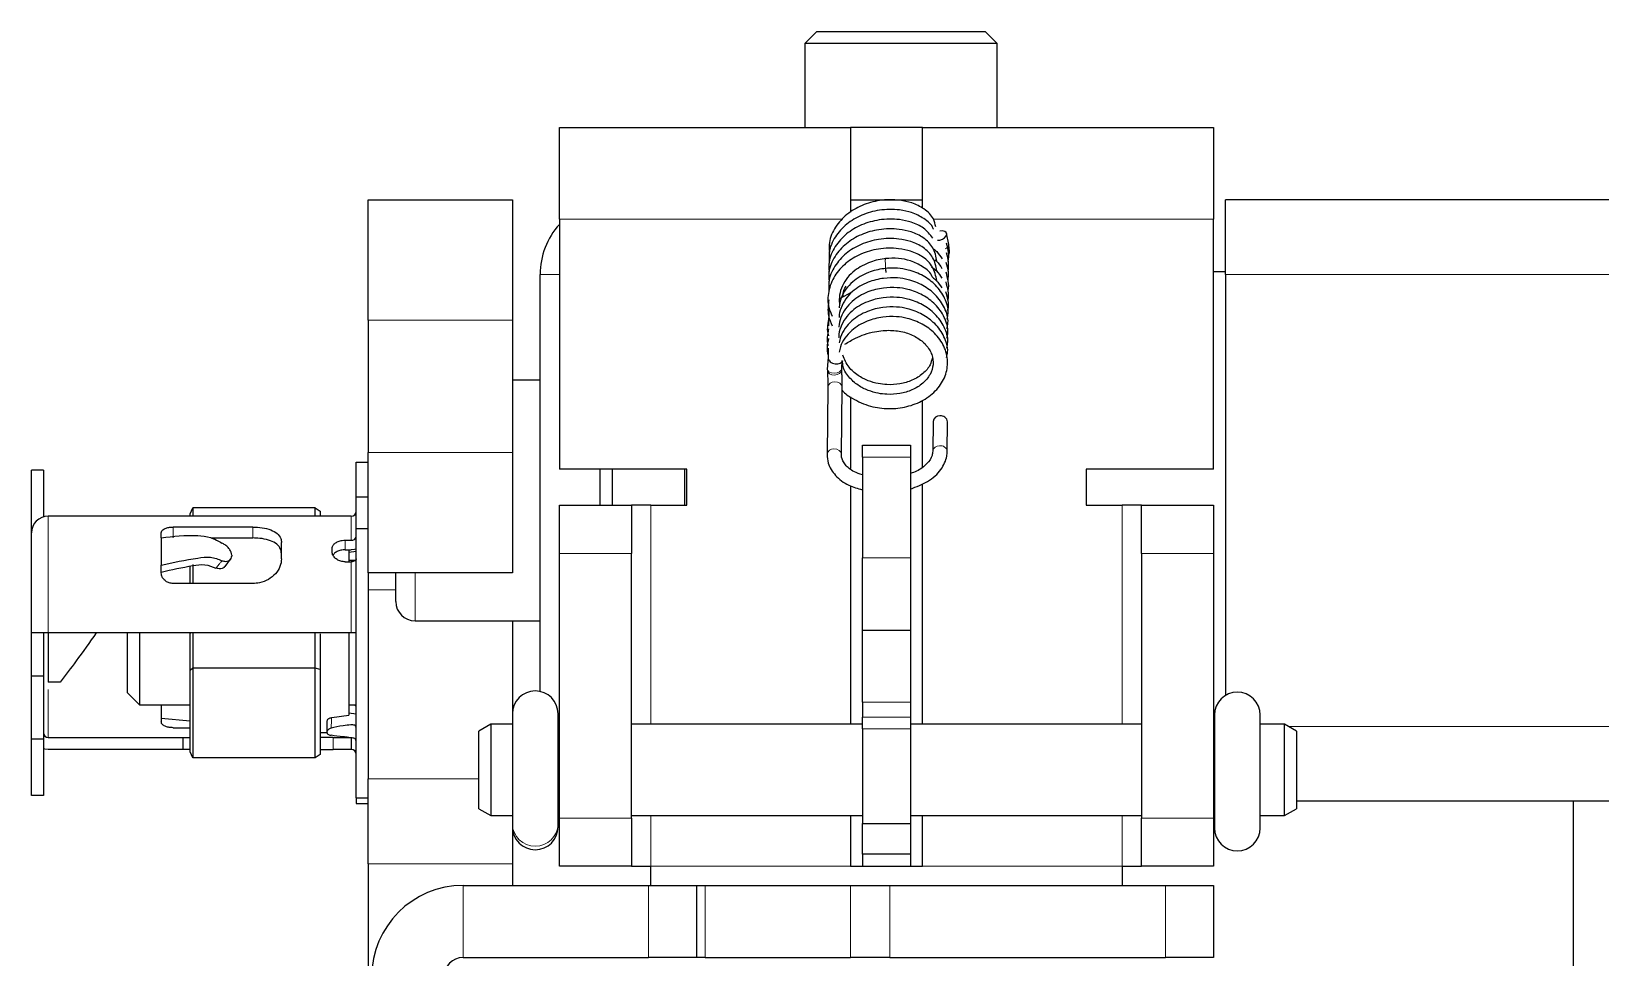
# Model space of a CAD drawing. Header units: millimetres. Extents: x -293 to 528, y -288 to 1990.
# Drawn here: x -208.7 to -143.5, y -242.2 to -203.7 of the extents above; entities that cross this region are included whole.
import ezdxf

# ---------------------------------------------------------------- set-up
doc = ezdxf.new("R2010")
doc.units = ezdxf.units.MM

msp = doc.modelspace()

# ---------------------------------------------------------------- linework, layer by layer
at = {"color": 7, "linetype": 'Continuous', "lineweight": 25}
for p, q in [((-176.088, -203.659), (-176.588, -204.159)), ((-176.588, -204.159), (-176.588, -207.659)), ((-172.24, -204.159), (-176.588, -204.159)), ((-176.088, -203.659), (-172.284, -203.659)), ((-172.284, -203.659), (-169.088, -203.659)), ((-168.588, -204.159), (-172.24, -204.159)), ((-168.588, -204.159), (-169.088, -203.659)), ((-168.588, -207.659), (-168.588, -204.159)), ((-186.788, -211.459), (-186.788, -207.659)), ((-186.788, -207.659), (-174.688, -207.659)), ((-174.688, -207.659), (-174.688, -211.179)), ((-171.688, -207.659), (-174.688, -207.659)), ((-171.688, -207.659), (-159.588, -207.659)), ((-171.688, -211.001), (-171.688, -207.659)), ((-159.588, -207.659), (-159.588, -211.459)), ((-194.738, -210.659), (-188.738, -210.659)), ((-194.738, -215.659), (-194.738, -210.659)), ((-188.738, -210.659), (-188.738, -215.659)), ((-174.688, -210.659), (-171.688, -210.659)), ((-159.088, -213.759), (-159.088, -210.659)), ((-30.088, -210.659), (-159.088, -210.659)), ((-186.788, -211.459), (-186.788, -221.859)), ((-159.588, -221.859), (-159.588, -211.459)), ((-170.594, -212.518), (-170.689, -212.048)), ((-170.589, -212.596), (-170.594, -212.518)), ((-187.588, -231.096), (-187.588, -213.759)), ((-159.088, -213.659), (-159.588, -213.659)), ((-159.088, -213.759), (-159.088, -231.258)), ((-175.131, -214.761), (-174.612, -214.48)), ((-175.587, -215.219), (-175.601, -215.896)), ((-194.738, -215.659), (-194.738, -221.159)), ((-188.738, -215.659), (-188.738, -221.159)), ((-175.608, -217.221), (-175.649, -217.697)), ((-175.606, -216.831), (-175.612, -217.233)), ((-175.649, -217.697), (-175.644, -217.775)), ((-175.05, -217.663), (-175.023, -217.356)), ((-175.045, -217.742), (-175.05, -217.663)), ((-187.588, -218.159), (-188.738, -218.159)), ((-175.627, -218.457), (-175.659, -221.246)), ((-175.059, -221.253), (-175.027, -218.464)), ((-174.688, -218.847), (-174.688, -221.834)), ((-171.688, -221.762), (-171.688, -218.999)), ((-171.249, -219.875), (-171.263, -221.115)), ((-170.663, -221.122), (-170.649, -219.882)), ((-194.738, -226.159), (-194.738, -221.159)), ((-188.738, -221.159), (-188.738, -226.159)), ((-174.188, -220.859), (-172.188, -220.859)), ((-174.188, -221.359), (-174.188, -220.859)), ((-172.188, -220.859), (-172.188, -221.359)), ((-171.263, -221.103), (-171.263, -221.115)), ((-195.238, -221.559), (-194.738, -221.559)), ((-195.238, -223.027), (-195.238, -221.559)), ((-174.188, -221.359), (-174.188, -225.544)), ((-172.188, -221.359), (-172.188, -225.544)), ((-208.238, -221.901), (-208.738, -221.901)), ((-208.738, -224.509), (-208.738, -221.901)), ((-208.238, -221.901), (-208.238, -223.839)), ((-181.488, -221.859), (-186.788, -221.859)), ((-185.088, -223.359), (-185.088, -221.859)), ((-184.588, -221.859), (-184.588, -223.359)), ((-181.588, -221.859), (-181.588, -223.359)), ((-181.488, -223.359), (-181.488, -221.859)), ((-171.688, -232.459), (-171.688, -222.461)), ((-159.588, -221.859), (-164.888, -221.859)), ((-164.888, -221.859), (-164.888, -223.359)), ((-195.238, -224.337), (-195.238, -223.027)), ((-194.738, -223.027), (-195.238, -223.027)), ((-174.688, -222.545), (-174.688, -232.459)), ((-202.138, -223.713), (-202.023, -223.467)), ((-202.138, -223.809), (-202.138, -223.713)), ((-202.023, -223.467), (-202.023, -223.809)), ((-196.938, -223.467), (-202.023, -223.467)), ((-196.938, -223.809), (-196.938, -223.467)), ((-196.938, -223.467), (-196.738, -223.609)), ((-196.738, -223.609), (-196.738, -223.809)), ((-186.788, -223.359), (-183.788, -223.359)), ((-186.788, -225.359), (-186.788, -223.359)), ((-183.788, -223.359), (-183.788, -225.359)), ((-182.988, -223.359), (-183.788, -223.359)), ((-182.988, -223.359), (-181.488, -223.359)), ((-164.888, -223.359), (-163.388, -223.359)), ((-162.588, -223.359), (-163.388, -223.359)), ((-162.588, -225.359), (-162.588, -223.359)), ((-162.588, -223.359), (-159.588, -223.359)), ((-159.588, -223.359), (-159.588, -225.359)), ((-202.438, -223.809), (-208.038, -223.809)), ((-199.538, -224.264), (-202.838, -224.264)), ((-195.438, -223.809), (-202.438, -223.809)), ((-195.238, -235.517), (-195.238, -224.337)), ((-194.738, -224.337), (-195.238, -224.337)), ((-208.738, -228.659), (-208.738, -224.509)), ((-203.338, -224.711), (-203.338, -224.499)), ((-203.338, -224.711), (-203.338, -225.843)), ((-201.257, -224.717), (-199.538, -224.717)), ((-198.338, -225.586), (-198.338, -224.908)), ((-195.688, -224.812), (-195.438, -224.812)), ((-200.687, -225.898), (-200.455, -225.604)), ((-200.411, -225.438), (-200.411, -225.467)), ((-196.238, -225.29), (-196.238, -225.171)), ((-195.688, -225.208), (-195.438, -225.208)), ((-195.688, -225.707), (-195.438, -225.707)), ((-195.538, -225.208), (-195.538, -225.707)), ((-195.238, -225.283), (-195.538, -225.326)), ((-195.28, -225.659), (-195.538, -225.659)), ((-186.788, -236.359), (-186.788, -225.359)), ((-183.788, -236.359), (-183.788, -225.359)), ((-174.188, -228.544), (-174.188, -225.544)), ((-172.188, -225.544), (-172.188, -228.544)), ((-162.588, -225.359), (-162.588, -236.359)), ((-159.588, -225.359), (-159.588, -236.359)), ((-203.338, -226.167), (-203.338, -225.843)), ((-202.138, -226.61), (-202.138, -225.881)), ((-202.023, -225.82), (-202.023, -226.61)), ((-200.728, -225.942), (-200.691, -225.896)), ((-188.738, -226.159), (-194.738, -226.159)), ((-194.738, -226.159), (-194.738, -226.872)), ((-193.588, -227.359), (-193.588, -226.159)), ((-199.538, -226.61), (-202.838, -226.61)), ((-194.738, -226.872), (-194.738, -234.73)), ((-192.788, -228.159), (-187.588, -228.159)), ((-188.738, -228.159), (-188.738, -231.964)), ((-208.038, -228.659), (-208.738, -228.659)), ((-208.738, -230.465), (-208.738, -228.659)), ((-208.238, -228.659), (-208.238, -230.465)), ((-206.038, -228.659), (-208.038, -228.659)), ((-195.438, -228.659), (-206.038, -228.659)), ((-204.738, -231.159), (-204.738, -228.659)), ((-204.238, -228.659), (-204.238, -231.659)), ((-202.109, -228.659), (-202.138, -228.688)), ((-202.138, -230.228), (-202.138, -228.688)), ((-202.023, -228.659), (-202.023, -230.128)), ((-196.938, -230.128), (-196.938, -228.659)), ((-196.738, -228.706), (-196.738, -230.186)), ((-195.538, -228.659), (-195.538, -232.082)), ((-195.238, -228.659), (-195.438, -228.659)), ((-174.188, -228.544), (-172.188, -228.544)), ((-174.188, -231.544), (-174.188, -228.544)), ((-172.188, -228.544), (-172.188, -231.544)), ((-202.023, -230.128), (-202.138, -230.228)), ((-202.138, -233.605), (-202.138, -230.228)), ((-202.023, -230.128), (-202.023, -233.852)), ((-196.938, -230.128), (-202.023, -230.128)), ((-196.938, -233.852), (-196.938, -230.128)), ((-196.738, -230.186), (-196.938, -230.128)), ((-196.738, -230.186), (-196.738, -233.71)), ((-208.238, -230.465), (-208.738, -230.465)), ((-208.738, -233.075), (-208.738, -230.465)), ((-208.238, -230.465), (-208.238, -233.075)), ((-207.538, -230.709), (-208.038, -230.709)), ((-204.738, -231.159), (-204.238, -231.659)), ((-174.188, -231.544), (-174.188, -232.161)), ((-172.188, -231.544), (-172.188, -232.161)), ((-204.238, -231.659), (-202.138, -231.659)), ((-203.338, -231.659), (-203.338, -232.201)), ((-203.338, -232.201), (-203.338, -232.364)), ((-203.338, -232.201), (-202.138, -232.319)), ((-196.252, -232.182), (-195.538, -232.082)), ((-195.538, -231.659), (-195.238, -231.659)), ((-195.238, -232.036), (-195.538, -231.993)), ((-188.74, -232.025), (-188.74, -236.616)), ((-186.84, -236.616), (-186.84, -232.025)), ((-174.188, -232.644), (-174.188, -232.161)), ((-172.188, -232.161), (-172.188, -232.644)), ((-159.55, -232.073), (-159.55, -236.773)), ((-157.65, -236.773), (-157.65, -232.073)), ((-202.838, -232.602), (-202.138, -232.602)), ((-196.738, -232.809), (-196.438, -232.809)), ((-196.438, -232.822), (-196.438, -232.747)), ((-189.638, -232.459), (-190.138, -232.748)), ((-190.138, -235.971), (-190.138, -232.748)), ((-188.74, -232.459), (-189.638, -232.459)), ((-189.638, -232.459), (-189.638, -236.259)), ((-186.788, -232.459), (-186.84, -232.459)), ((-174.188, -232.459), (-183.788, -232.459)), ((-174.188, -232.644), (-174.188, -236.585)), ((-162.588, -232.459), (-172.188, -232.459)), ((-172.188, -232.644), (-172.188, -236.585)), ((-159.55, -232.459), (-159.588, -232.459)), ((-156.638, -232.459), (-157.65, -232.459)), ((-156.138, -232.748), (-156.638, -232.459)), ((-156.638, -234.359), (-156.638, -232.459)), ((-156.138, -232.748), (-156.138, -234.359)), ((-208.738, -235.417), (-208.738, -233.075)), ((-208.238, -233.075), (-208.738, -233.075)), ((-208.238, -233.075), (-208.238, -235.417)), ((-208.038, -233.009), (-202.438, -233.009)), ((-202.438, -233.509), (-208.038, -233.509)), ((-202.438, -233.009), (-202.438, -233.509)), ((-202.438, -233.009), (-202.138, -233.009)), ((-202.138, -233.509), (-202.438, -233.509)), ((-196.188, -233.009), (-196.738, -233.009)), ((-196.738, -233.509), (-196.188, -233.509)), ((-196.188, -233.009), (-195.438, -233.009)), ((-195.438, -233.509), (-196.188, -233.509)), ((-195.438, -233.009), (-195.438, -233.509)), ((-202.023, -233.852), (-202.138, -233.605)), ((-196.938, -233.852), (-202.023, -233.852)), ((-196.738, -233.71), (-196.938, -233.852)), ((-194.738, -238.265), (-194.738, -234.73)), ((-156.638, -236.259), (-156.638, -234.359)), ((-156.138, -234.359), (-156.138, -235.971)), ((-208.238, -235.417), (-208.738, -235.417)), ((-195.238, -235.517), (-194.738, -235.517)), ((-195.238, -235.517), (-195.238, -235.759)), ((-195.238, -235.759), (-194.738, -235.759)), ((-190.138, -235.971), (-189.638, -236.259)), ((-156.638, -236.259), (-156.138, -235.971)), ((-32.938, -235.659), (-156.138, -235.659)), ((-144.638, -235.659), (-144.638, -249.059)), ((-189.638, -236.259), (-188.74, -236.259)), ((-188.74, -236.616), (-188.74, -236.725)), ((-188.738, -236.786), (-188.738, -238.265)), ((-186.84, -236.259), (-186.788, -236.259)), ((-186.84, -236.725), (-186.84, -236.616)), ((-186.788, -238.359), (-186.788, -236.359)), ((-183.788, -236.259), (-174.188, -236.259)), ((-183.788, -236.359), (-183.788, -238.359)), ((-174.688, -236.259), (-174.688, -238.359)), ((-174.188, -236.585), (-172.188, -236.585)), ((-174.188, -237.859), (-174.188, -236.585)), ((-172.188, -236.259), (-162.588, -236.259)), ((-172.188, -236.585), (-172.188, -237.859)), ((-171.688, -238.359), (-171.688, -236.259)), ((-162.588, -238.359), (-162.588, -236.359)), ((-159.588, -236.259), (-159.55, -236.259)), ((-159.588, -236.359), (-159.588, -238.359)), ((-157.65, -236.259), (-156.638, -236.259)), ((-172.188, -237.859), (-174.188, -237.859)), ((-174.188, -237.859), (-174.188, -238.359)), ((-172.188, -237.859), (-172.188, -238.359)), ((-194.738, -238.265), (-194.738, -242.883)), ((-188.738, -238.265), (-188.738, -239.159)), ((-183.788, -238.359), (-186.788, -238.359)), ((-183.788, -238.359), (-182.988, -238.359)), ((-182.988, -239.159), (-182.988, -238.359)), ((-174.688, -238.359), (-174.188, -238.359)), ((-174.188, -238.359), (-172.188, -238.359)), ((-172.188, -238.359), (-171.688, -238.359)), ((-163.388, -238.359), (-163.388, -239.159)), ((-163.388, -238.359), (-162.588, -238.359)), ((-159.588, -238.359), (-162.588, -238.359)), ((-190.788, -239.159), (-183.088, -239.159)), ((-183.088, -239.159), (-181.088, -239.159)), ((-181.088, -239.159), (-181.088, -242.159)), ((-181.088, -239.159), (-180.727, -239.159)), ((-180.727, -239.159), (-174.685, -239.159)), ((-174.685, -239.159), (-173.047, -239.159)), ((-173.047, -239.159), (-161.588, -239.159)), ((-161.588, -239.159), (-159.588, -239.159)), ((-159.588, -239.159), (-159.588, -242.159)), ((-190.788, -242.159), (-183.088, -242.159)), ((-181.088, -242.159), (-183.088, -242.159)), ((-180.727, -242.159), (-181.088, -242.159)), ((-180.727, -242.159), (-174.685, -242.159)), ((-173.047, -242.159), (-174.685, -242.159)), ((-173.047, -242.159), (-161.588, -242.159)), ((-159.588, -242.159), (-161.588, -242.159))]:
    msp.add_line(p, q, dxfattribs=at)
at = {"color": 8, "linetype": 'Continuous', "lineweight": 18}
for p, q in [((-175.001, -211.459), (-186.788, -211.459)), ((-159.588, -211.459), (-171.238, -211.459)), ((-186.788, -213.759), (-187.588, -213.759)), ((-30.088, -213.759), (-159.088, -213.759)), ((-188.738, -215.659), (-194.738, -215.659)), ((-194.738, -221.159), (-188.738, -221.159)), ((-172.188, -221.359), (-174.188, -221.359)), ((-182.988, -232.459), (-182.988, -223.359)), ((-163.388, -223.359), (-163.388, -232.459)), ((-208.038, -223.809), (-208.038, -228.659)), ((-202.838, -224.264), (-202.838, -224.717)), ((-199.538, -224.717), (-199.538, -224.264)), ((-195.438, -224.812), (-195.438, -223.809)), ((-195.688, -224.812), (-195.688, -225.208)), ((-195.438, -228.659), (-195.438, -225.707)), ((-183.788, -225.359), (-186.788, -225.359)), ((-174.188, -225.544), (-172.188, -225.544)), ((-159.588, -225.359), (-162.588, -225.359)), ((-192.788, -226.159), (-192.788, -228.159)), ((-193.588, -226.872), (-194.738, -226.872)), ((-208.038, -231.019), (-208.038, -233.009)), ((-172.188, -231.544), (-174.188, -231.544)), ((-174.188, -232.161), (-172.188, -232.161)), ((-172.188, -232.644), (-174.188, -232.644)), ((-32.611, -232.559), (-156.465, -232.559)), ((-196.188, -233.509), (-196.188, -233.009)), ((-194.738, -234.73), (-190.138, -234.73)), ((-186.788, -236.359), (-183.788, -236.359)), ((-182.988, -238.359), (-182.988, -236.259)), ((-163.388, -236.259), (-163.388, -238.359)), ((-162.588, -236.359), (-159.588, -236.359)), ((-188.738, -238.265), (-194.738, -238.265)), ((-174.688, -238.359), (-182.988, -238.359)), ((-163.388, -238.359), (-171.688, -238.359)), ((-190.788, -242.159), (-190.788, -239.159)), ((-183.088, -242.159), (-183.088, -239.159)), ((-180.727, -239.159), (-180.727, -242.159)), ((-174.685, -242.159), (-174.685, -239.159)), ((-173.047, -239.159), (-173.047, -242.159)), ((-161.588, -242.159), (-161.588, -239.159))]:
    msp.add_line(p, q, dxfattribs=at)
at = {"color": 7, "linetype": 'Continuous', "lineweight": 25, "flags": 128}
for points in [[(-171.062, -212.341), (-170.975, -212.334), (-170.864, -212.296), (-170.769, -212.236), (-170.706, -212.162), (-170.683, -212.087), (-170.704, -212.02), (-170.766, -211.973), (-170.86, -211.953), (-170.97, -211.962), (-170.97, -211.962)], [(-195.238, -225.185), (-195.301, -225.198), (-195.438, -225.208)], [(-195.238, -225.585), (-195.242, -225.609), (-195.253, -225.632), (-195.272, -225.653), (-195.297, -225.671), (-195.327, -225.686), (-195.362, -225.698), (-195.399, -225.705), (-195.438, -225.707)], [(-208.038, -233.509), (-208.175, -233.496), (-208.238, -233.48)]]:
    msp.add_lwpolyline(points, dxfattribs=at)
at = {"color": 8, "linetype": 'Continuous', "lineweight": 18, "flags": 128}
for points in [[(-175.649, -217.697), (-175.627, -217.759), (-175.563, -217.818), (-175.466, -217.855), (-175.351, -217.866)], [(-175.644, -217.775), (-175.623, -217.838), (-175.558, -217.896), (-175.462, -217.934), (-175.347, -217.944)], [(-175.351, -217.866), (-175.237, -217.848), (-175.139, -217.805), (-175.073, -217.743), (-175.05, -217.671), (-175.05, -217.664)], [(-175.347, -217.944), (-175.232, -217.927), (-175.134, -217.884), (-175.069, -217.821), (-175.045, -217.749), (-175.045, -217.742)], [(-175.34, -218.225), (-175.224, -218.24), (-175.124, -218.288), (-175.055, -218.362), (-175.027, -218.451), (-175.027, -218.464)], [(-175.372, -221.015), (-175.256, -221.029), (-175.156, -221.077), (-175.087, -221.152), (-175.059, -221.241), (-175.059, -221.251)]]:
    msp.add_lwpolyline(points, dxfattribs=at)
at = {"color": 7, "linetype": 'Continuous', "lineweight": 25}
for centre, radius, start, end in [((-184.488, -213.759), 3.1, 137.89655, 180), ((-172.181, -213.5), 1.046, 179.97298, 189.73536), ((-170.983, -219.911), 0.269, 85.56913, 172.30264), ((-170.92, -219.914), 0.273, 6.61508, 98.74019), ((-195.438, -223.609), 0.2, 270, 0), ((-208.038, -224.509), 0.7, 90, 180), ((-195.42, -224.63), 0.183, 264.18756, 352.66613), ((-192.788, -227.359), 0.8, 180, 270), ((-187.79, -232.025), 0.95, 0, 180), ((-158.6, -232.073), 0.95, 0, 180), ((-195.337, -231.74), 0.0996, 3.92792, 54.46683), ((-208.038, -232.809), 0.2, 180, 270), ((-195.438, -233.709), 0.2, 0, 90), ((-187.79, -236.725), 0.95, 180, 0), ((-158.6, -236.773), 0.95, 180, 0), ((-190.788, -242.959), 3.8, 90, 180), ((-190.788, -242.959), 0.8, 90, 180)]:
    msp.add_arc(centre, radius, start, end, dxfattribs=at)
at = {"color": 8, "linetype": 'Continuous', "lineweight": 18}
for centre, radius, start, end in [((-170.787, -212.503), 0.194, 281.16678, 355.78028), ((-170.736, -212.599), 0.147, 305.37952, 0.99151), ((-167.438, -213.194), 5.797, 179.23853, 183.01816), ((-175.36, -218.493), 0.269, 85.56913, 172.30264), ((-175.393, -221.282), 0.269, 85.57069, 172.28471), ((-170.996, -221.154), 0.272, 85.84851, 169.10635), ((-170.935, -221.153), 0.273, 6.62516, 98.73922), ((-187.811, -236.594), 0.929, 181.38421, 271.32035), ((-187.769, -236.594), 0.929, 268.67965, 358.61579)]:
    msp.add_arc(centre, radius, start, end, dxfattribs=at)
at = {"color": 7, "linetype": 'Continuous', "lineweight": 25}
for points, knots in [([(-171.142, -211.777), (-171.166, -211.667), (-171.232, -211.374), (-171.594, -211.032), (-172.093, -210.782), (-172.724, -210.644), (-173.456, -210.654), (-174.219, -210.867), (-174.862, -211.247), (-175.337, -211.782), (-175.592, -212.338), (-175.57, -212.699), (-175.562, -212.831)], [0, 0, 0, 0, 0.0633331, 0.1685101, 0.2626882, 0.3420025, 0.4673596, 0.5810899, 0.6946087, 0.8101793, 0.930447, 1, 1, 1, 1]), ([(-171.239, -211.881), (-171.241, -211.873), (-171.297, -211.687), (-171.612, -211.437), (-172.1, -211.183), (-172.735, -211.047), (-173.465, -211.057), (-174.228, -211.271), (-174.871, -211.653), (-175.344, -212.189), (-175.597, -212.744), (-175.575, -213.104), (-175.567, -213.235)], [0, 0, 0, 0, 0.004922, 0.116713, 0.216785, 0.301071, 0.434344, 0.555215, 0.675824, 0.798699, 0.926533, 1, 1, 1, 1]), ([(-171.087, -213.213), (-171.127, -213.019), (-171.205, -212.641), (-171.616, -212.232), (-172.122, -211.987), (-172.753, -211.851), (-173.485, -211.865), (-174.247, -212.081), (-174.887, -212.465), (-175.358, -213.002), (-175.608, -213.557), (-175.584, -213.915), (-175.576, -214.045)], [0, 0, 0, 0, 0.105289, 0.205903, 0.295917, 0.37175, 0.491758, 0.600525, 0.708989, 0.819647, 0.934706, 1, 1, 1, 1]), ([(-171.258, -212.253), (-171.375, -212.106), (-171.597, -211.825), (-172.115, -211.587), (-172.742, -211.448), (-173.475, -211.461), (-174.237, -211.676), (-174.879, -212.059), (-175.351, -212.596), (-175.603, -213.151), (-175.58, -213.51), (-175.571, -213.64)], [0, 0, 0, 0, 0.111414, 0.212113, 0.296936, 0.431116, 0.552769, 0.67412, 0.797839, 0.926514, 1, 1, 1, 1]), ([(-171.096, -214.019), (-171.138, -213.823), (-171.218, -213.443), (-171.633, -213.034), (-172.14, -212.79), (-172.773, -212.656), (-173.504, -212.672), (-174.266, -212.891), (-174.902, -213.277), (-175.381, -213.816), (-175.625, -214.46), (-175.647, -215.052), (-175.494, -215.376), (-175.44, -215.491)], [0, 0, 0, 0, 0.095875, 0.186437, 0.267412, 0.335647, 0.443719, 0.541603, 0.639152, 0.738819, 0.842388, 0.944313, 1, 1, 1, 1]), ([(-171.092, -213.616), (-171.132, -213.421), (-171.211, -213.042), (-171.624, -212.633), (-172.131, -212.388), (-172.763, -212.254), (-173.495, -212.268), (-174.256, -212.486), (-174.896, -212.871), (-175.365, -213.409), (-175.614, -213.963), (-175.589, -214.321), (-175.58, -214.449)], [0, 0, 0, 0, 0.105884, 0.20648, 0.296453, 0.37226, 0.492276, 0.601015, 0.709415, 0.82009, 0.935131, 1, 1, 1, 1]), ([(-170.616, -213.219), (-170.604, -213.096), (-170.581, -212.843), (-170.653, -212.593), (-170.69, -212.464)], [0, 0, 0, 0, 0.486971, 1, 1, 1, 1]), ([(-170.578, -212.738), (-170.578, -212.738), (-170.578, -212.737), (-170.58, -212.717), (-170.584, -212.672), (-170.588, -212.622), (-170.589, -212.596)], [0, 0, 0, 0, 0.09133, 0.306343, 0.65458, 1, 1, 1, 1]), ([(-173.235, -213.115), (-173.251, -213.117), (-173.489, -213.133), (-173.974, -213.263), (-174.521, -213.575), (-174.883, -213.967), (-175.081, -214.333), (-175.163, -214.721), (-175.145, -214.946), (-175.136, -215.06)], [0, 0, 0, 0, 0.015165, 0.21726, 0.450342, 0.58255, 0.720623, 0.859229, 1, 1, 1, 1]), ([(-171.275, -213.88), (-171.278, -213.873), (-171.336, -213.688), (-171.655, -213.439), (-172.147, -213.193), (-172.688, -213.069), (-173.049, -213.09), (-173.232, -213.1)], [0, 0, 0, 0, 0.01249, 0.301593, 0.560015, 0.777814, 1, 1, 1, 1]), ([(-171.225, -212.705), (-171.181, -212.741), (-171.033, -212.863), (-170.941, -213.009), (-170.876, -213.112)], [0, 0, 0, 0, 0.296001, 1, 1, 1, 1]), ([(-171.17, -213.159), (-171.148, -213.178), (-171.022, -213.284), (-170.944, -213.41), (-170.88, -213.515)], [0, 0, 0, 0, 0.174816, 1, 1, 1, 1]), ([(-170.624, -214.025), (-170.613, -213.899), (-170.59, -213.646), (-170.663, -213.396), (-170.699, -213.27)], [0, 0, 0, 0, 0.497485, 1, 1, 1, 1]), ([(-170.62, -213.622), (-170.609, -213.497), (-170.586, -213.245), (-170.658, -212.994), (-170.694, -212.867)], [0, 0, 0, 0, 0.492215, 1, 1, 1, 1]), ([(-170.607, -212.949), (-170.602, -212.94), (-170.588, -212.917), (-170.577, -212.88), (-170.57, -212.846), (-170.566, -212.815), (-170.564, -212.786), (-170.563, -212.756), (-170.563, -212.742)], [0, 0, 0, 0, 0.097418, 0.258661, 0.384306, 0.517978, 0.767153, 1, 1, 1, 1]), ([(-170.673, -216.016), (-170.655, -215.936), (-170.589, -215.647), (-170.743, -215.144), (-171.112, -214.605), (-171.653, -214.203), (-172.213, -213.98), (-172.768, -213.891), (-173.335, -213.908), (-173.994, -214.068), (-174.538, -214.386), (-174.9, -214.78), (-175.09, -215.143), (-175.162, -215.418), (-175.157, -215.54), (-175.157, -215.548)], [0, 0, 0, 0, 0.0427725, 0.1546872, 0.2643743, 0.3632218, 0.4607896, 0.5258585, 0.6064299, 0.6994983, 0.8069872, 0.8679354, 0.9315648, 0.9954165, 1, 1, 1, 1]), ([(-170.668, -215.615), (-170.65, -215.536), (-170.584, -215.247), (-170.737, -214.745), (-171.104, -214.205), (-171.644, -213.803), (-172.204, -213.579), (-172.758, -213.489), (-173.325, -213.505), (-173.985, -213.663), (-174.529, -213.981), (-174.892, -214.374), (-175.083, -214.737), (-175.156, -215.013), (-175.151, -215.137), (-175.15, -215.147)], [0, 0, 0, 0, 0.042308, 0.15415, 0.2638, 0.362621, 0.46011, 0.525142, 0.605685, 0.698744, 0.806146, 0.867056, 0.930656, 0.994491, 1, 1, 1, 1]), ([(-171.31, -213.444), (-171.241, -213.5), (-171.063, -213.642), (-170.953, -213.814), (-170.885, -213.918)], [0, 0, 0, 0, 0.391046, 1, 1, 1, 1]), ([(-171.275, -213.88), (-171.221, -213.924), (-171.058, -214.056), (-170.957, -214.215), (-170.89, -214.321)], [0, 0, 0, 0, 0.334031, 1, 1, 1, 1]), ([(-170.628, -214.428), (-170.628, -214.428), (-170.581, -214.307), (-170.611, -214.045), (-170.673, -213.797), (-170.704, -213.673)], [0, 0, 0, 0, 0.0001717, 0.5026666, 1, 1, 1, 1]), ([(-170.677, -216.418), (-170.659, -216.337), (-170.594, -216.046), (-170.75, -215.543), (-171.12, -215.005), (-171.662, -214.604), (-172.223, -214.382), (-172.778, -214.294), (-173.345, -214.312), (-174.004, -214.472), (-174.547, -214.791), (-174.908, -215.186), (-175.097, -215.549), (-175.169, -215.822), (-175.163, -215.943), (-175.163, -215.949)], [0, 0, 0, 0, 0.043237, 0.1552257, 0.2649495, 0.3638258, 0.4614723, 0.5265782, 0.6071782, 0.7002566, 0.8078339, 0.8688208, 0.9324793, 0.9963487, 1, 1, 1, 1]), ([(-174.99, -214.684), (-174.99, -214.597), (-174.99, -214.443), (-174.903, -214.307), (-174.865, -214.248)], [0, 0, 0, 0, 0.563743, 1, 1, 1, 1]), ([(-170.652, -215.264), (-170.646, -215.252), (-170.592, -215.118), (-170.619, -214.847), (-170.682, -214.6), (-170.713, -214.479)], [0, 0, 0, 0, 0.051584, 0.533192, 1, 1, 1, 1]), ([(-170.633, -214.828), (-170.633, -214.828), (-170.585, -214.707), (-170.616, -214.446), (-170.678, -214.198), (-170.708, -214.076)], [0, 0, 0, 0, 0.002516, 0.506423, 1, 1, 1, 1]), ([(-175.582, -214.816), (-175.613, -215.043), (-175.662, -215.413), (-175.507, -215.762), (-175.447, -215.896)], [0, 0, 0, 0, 0.612736, 1, 1, 1, 1]), ([(-170.682, -216.82), (-170.664, -216.738), (-170.599, -216.446), (-170.756, -215.942), (-171.128, -215.405), (-171.67, -215.005), (-172.232, -214.784), (-172.788, -214.696), (-173.355, -214.715), (-174.013, -214.876), (-174.556, -215.197), (-174.916, -215.591), (-175.105, -215.956), (-175.177, -216.242), (-175.169, -216.374), (-175.168, -216.392)], [0, 0, 0, 0, 0.043364, 0.154562, 0.263475, 0.361617, 0.458588, 0.523228, 0.603234, 0.695603, 0.802439, 0.862993, 0.926189, 0.989583, 1, 1, 1, 1]), ([(-170.686, -217.221), (-170.668, -217.139), (-170.604, -216.846), (-170.762, -216.341), (-171.136, -215.804), (-171.679, -215.405), (-172.242, -215.185), (-172.797, -215.098), (-173.364, -215.118), (-174.022, -215.281), (-174.566, -215.602), (-174.921, -215.996), (-175.103, -216.321), (-175.135, -216.527), (-175.148, -216.607)], [0, 0, 0, 0, 0.0452904, 0.1602802, 0.2728707, 0.3743237, 0.4746163, 0.5414546, 0.6241635, 0.7196306, 0.8301284, 0.8927465, 0.9580841, 1, 1, 1, 1]), ([(-175.592, -215.622), (-175.638, -215.853), (-175.685, -216.088), (-175.602, -216.308), (-175.601, -216.311)], [0, 0, 0, 0, 0.987376, 1, 1, 1, 1]), ([(-175.028, -218.579), (-175.023, -218.585), (-174.917, -218.719), (-174.53, -218.972), (-173.888, -219.264), (-173.089, -219.37), (-172.327, -219.284), (-171.627, -219.011), (-171.064, -218.567), (-170.711, -217.994), (-170.607, -217.362), (-170.759, -216.742), (-171.146, -216.204), (-171.687, -215.806), (-172.251, -215.587), (-172.807, -215.501), (-173.374, -215.522), (-174.031, -215.685), (-174.575, -216.008), (-174.929, -216.402), (-175.107, -216.722), (-175.139, -216.921), (-175.151, -216.995)], [0, 0, 0, 0, 0.002052, 0.044802, 0.111657, 0.171853, 0.231635, 0.292253, 0.355355, 0.417763, 0.478389, 0.541427, 0.60313, 0.658728, 0.713717, 0.750355, 0.795682, 0.847989, 0.908576, 0.942903, 0.978714, 1, 1, 1, 1]), ([(-175.601, -216.428), (-175.648, -216.662), (-175.695, -216.899), (-175.611, -217.121), (-175.61, -217.123)], [0, 0, 0, 0, 0.991326, 1, 1, 1, 1]), ([(-175.596, -216.025), (-175.643, -216.258), (-175.69, -216.493), (-175.607, -216.715), (-175.606, -216.717)], [0, 0, 0, 0, 0.989365, 1, 1, 1, 1]), ([(-174.924, -216.66), (-174.777, -216.573), (-174.405, -216.353), (-173.867, -216.166), (-173.351, -216.093), (-172.927, -216.075), (-172.431, -216.146), (-171.913, -216.363), (-171.514, -216.689), (-171.275, -217.087), (-171.222, -217.512), (-171.351, -217.93), (-171.654, -218.298), (-172.097, -218.572), (-172.62, -218.73), (-173.109, -218.761), (-173.558, -218.708), (-173.972, -218.59), (-174.405, -218.368), (-174.783, -218.015), (-175.016, -217.644), (-175.01, -217.403), (-175.008, -217.341)], [0, 0, 0, 0, 0.055596, 0.140078, 0.172952, 0.200821, 0.255696, 0.31011, 0.365013, 0.421726, 0.477431, 0.531435, 0.587776, 0.643286, 0.693678, 0.74371, 0.77672, 0.816999, 0.86302, 0.916065, 0.978165, 1, 1, 1, 1]), ([(-175.603, -217.223), (-175.606, -217.23), (-175.619, -217.26), (-175.594, -217.321), (-175.532, -217.392), (-175.433, -217.449), (-175.356, -217.466), (-175.318, -217.475)], [0, 0, 0, 0, 0.077645, 0.308234, 0.538823, 0.769411, 1, 1, 1, 1]), ([(-171.287, -217.24), (-171.309, -217.334), (-171.365, -217.569), (-171.656, -217.897), (-172.095, -218.171), (-172.619, -218.328), (-173.108, -218.358), (-173.557, -218.305), (-173.972, -218.186), (-174.399, -217.963), (-174.799, -217.611), (-174.929, -217.293), (-174.999, -217.121)], [0, 0, 0, 0, 0.076825, 0.193273, 0.307965, 0.41208, 0.515503, 0.583722, 0.666946, 0.762009, 0.871666, 1, 1, 1, 1]), ([(-175.644, -217.775), (-175.642, -217.827), (-175.637, -217.93), (-175.63, -218.117), (-175.627, -218.289), (-175.626, -218.4), (-175.626, -218.446), (-175.627, -218.457)], [0, 0, 0, 0, 0.24166, 0.475271, 0.711669, 0.92868, 1, 1, 1, 1]), ([(-175.318, -217.475), (-175.279, -217.478), (-175.201, -217.483), (-175.104, -217.454), (-175.038, -217.407), (-175.029, -217.364), (-175.025, -217.345)], [0, 0, 0, 0, 0.262864, 0.525728, 0.788592, 1, 1, 1, 1]), ([(-175.027, -218.464), (-175.026, -218.417), (-175.026, -218.319), (-175.03, -218.123), (-175.037, -217.915), (-175.042, -217.8), (-175.045, -217.742)], [0, 0, 0, 0, 0.243086, 0.500781, 0.748307, 1, 1, 1, 1]), ([(-171.263, -221.115), (-171.269, -221.173), (-171.285, -221.339), (-171.48, -221.632), (-171.816, -221.909), (-172.101, -222.004), (-172.188, -222.033)], [0, 0, 0, 0, 0.1860725, 0.531266, 0.8565258, 1, 1, 1, 1]), ([(-172.188, -222.681), (-171.94, -222.588), (-171.42, -222.394), (-170.9, -221.905), (-170.684, -221.446), (-170.667, -221.187), (-170.663, -221.122)], [0, 0, 0, 0, 0.2967487, 0.6211117, 0.9046327, 1, 1, 1, 1]), ([(-175.659, -221.246), (-175.649, -221.367), (-175.623, -221.68), (-175.329, -222.142), (-174.832, -222.532), (-174.384, -222.659), (-174.188, -222.714)], [0, 0, 0, 0, 0.178356, 0.465165, 0.765567, 1, 1, 1, 1]), ([(-174.188, -222.089), (-174.304, -222.052), (-174.617, -221.952), (-174.928, -221.67), (-175.051, -221.425), (-175.058, -221.287), (-175.059, -221.253)], [0, 0, 0, 0, 0.20072, 0.544447, 0.889913, 1, 1, 1, 1]), ([(-203.338, -224.499), (-203.333, -224.47), (-203.322, -224.413), (-203.236, -224.343), (-203.11, -224.293), (-202.969, -224.267), (-202.876, -224.265), (-202.838, -224.264)], [0, 0, 0, 0, 0.2143729, 0.4287785, 0.6425919, 0.8566662, 1, 1, 1, 1]), ([(-199.538, -224.264), (-199.403, -224.269), (-199.134, -224.28), (-198.774, -224.371), (-198.505, -224.52), (-198.359, -224.708), (-198.344, -224.849), (-198.338, -224.908)], [0, 0, 0, 0, 0.213238, 0.42649, 0.63916, 0.849598, 1, 1, 1, 1]), ([(-203.338, -224.711), (-202.839, -224.648), (-202.168, -224.563), (-201.274, -224.669), (-200.969, -224.841), (-200.814, -224.928)], [0, 0, 0, 0, 0.587693, 0.790818, 1, 1, 1, 1]), ([(-200.411, -225.438), (-200.416, -225.397), (-200.425, -225.313), (-200.501, -225.178), (-200.612, -225.054), (-200.724, -224.972), (-200.793, -224.938), (-200.814, -224.928)], [0, 0, 0, 0, 0.2258834, 0.4517668, 0.6776501, 0.9035238, 1, 1, 1, 1]), ([(-198.338, -225.377), (-198.35, -225.292), (-198.375, -225.12), (-198.573, -224.926), (-198.869, -224.794), (-199.208, -224.727), (-199.439, -224.72), (-199.538, -224.717)], [0, 0, 0, 0, 0.212376, 0.424979, 0.633479, 0.843609, 1, 1, 1, 1]), ([(-196.238, -225.171), (-196.232, -225.129), (-196.22, -225.044), (-196.126, -224.937), (-195.987, -224.858), (-195.832, -224.817), (-195.729, -224.813), (-195.688, -224.812)], [0, 0, 0, 0, 0.214305, 0.42865, 0.642279, 0.856223, 1, 1, 1, 1]), ([(-203.338, -225.843), (-202.839, -225.734), (-202.168, -225.589), (-201.274, -225.478), (-200.969, -225.6), (-200.814, -225.661)], [0, 0, 0, 0, 0.587693, 0.790818, 1, 1, 1, 1]), ([(-200.814, -225.661), (-200.766, -225.673), (-200.668, -225.697), (-200.543, -225.677), (-200.453, -225.617), (-200.415, -225.539), (-200.412, -225.483), (-200.411, -225.467)], [0, 0, 0, 0, 0.225867, 0.4517344, 0.6775983, 0.9034793, 1, 1, 1, 1]), ([(-198.338, -225.586), (-198.35, -225.692), (-198.375, -225.905), (-198.575, -226.211), (-198.873, -226.451), (-199.211, -226.588), (-199.441, -226.603), (-199.538, -226.61)], [0, 0, 0, 0, 0.212833, 0.42585, 0.635542, 0.846587, 1, 1, 1, 1]), ([(-195.688, -225.707), (-195.75, -225.702), (-195.874, -225.692), (-196.038, -225.618), (-196.163, -225.51), (-196.229, -225.394), (-196.235, -225.319), (-196.238, -225.29)], [0, 0, 0, 0, 0.2143929, 0.4287887, 0.6430611, 0.8568545, 1, 1, 1, 1]), ([(-195.688, -225.208), (-195.75, -225.212), (-195.874, -225.219), (-196.036, -225.278), (-196.15, -225.352), (-196.182, -225.413), (-196.193, -225.435)], [0, 0, 0, 0, 0.2812395, 0.562484, 0.8435271, 1, 1, 1, 1]), ([(-203.338, -226.133), (-202.909, -226.035), (-202.317, -225.901), (-201.504, -225.787), (-201.212, -225.907), (-201.064, -225.968)], [0, 0, 0, 0, 0.56666, 0.780905, 1, 1, 1, 1]), ([(-202.838, -226.61), (-202.894, -226.605), (-203.007, -226.595), (-203.156, -226.517), (-203.269, -226.404), (-203.329, -226.28), (-203.336, -226.2), (-203.338, -226.167)], [0, 0, 0, 0, 0.214445, 0.428893, 0.643239, 0.857188, 1, 1, 1, 1]), ([(-200.728, -225.942), (-200.735, -225.947), (-200.77, -225.973), (-200.855, -226), (-200.969, -225.996), (-201.041, -225.975), (-201.064, -225.968)], [0, 0, 0, 0, 0.088696, 0.457739, 0.826694, 1, 1, 1, 1]), ([(-208.038, -228.659), (-208.038, -229.054), (-208.038, -229.759), (-208.038, -230.419), (-208.038, -230.709)], [0, 0, 0, 0, 0.559866, 1, 1, 1, 1]), ([(-206.038, -228.659), (-206.318, -229.054), (-206.818, -229.759), (-207.318, -230.419), (-207.538, -230.709)], [0, 0, 0, 0, 0.559911, 1, 1, 1, 1]), ([(-196.438, -232.315), (-196.435, -232.302), (-196.43, -232.276), (-196.397, -232.24), (-196.37, -232.221), (-196.361, -232.214)], [0, 0, 0, 0, 0.404591, 0.809176, 1, 1, 1, 1]), ([(-196.361, -232.214), (-196.348, -232.209), (-196.316, -232.194), (-196.276, -232.187), (-196.252, -232.182)], [0, 0, 0, 0, 0.40435, 1, 1, 1, 1]), ([(-202.838, -232.602), (-202.894, -232.599), (-203.007, -232.595), (-203.156, -232.558), (-203.269, -232.5), (-203.329, -232.432), (-203.336, -232.384), (-203.338, -232.364)], [0, 0, 0, 0, 0.214385, 0.428772, 0.643033, 0.856802, 1, 1, 1, 1]), ([(-196.438, -232.747), (-196.438, -232.72), (-196.438, -232.649), (-196.438, -232.535), (-196.438, -232.418), (-196.438, -232.345), (-196.438, -232.315)], [0, 0, 0, 0, 0.190015, 0.497902, 0.793065, 1, 1, 1, 1]), ([(-196.28, -232.628), (-196.304, -232.635), (-196.353, -232.65), (-196.406, -232.685), (-196.434, -232.718), (-196.437, -232.739), (-196.438, -232.747)], [0, 0, 0, 0, 0.266331, 0.548449, 0.829136, 1, 1, 1, 1]), ([(-196.438, -232.822), (-196.436, -232.834), (-196.431, -232.86), (-196.39, -232.892), (-196.336, -232.911), (-196.296, -232.917), (-196.28, -232.92)], [0, 0, 0, 0, 0.2663111, 0.549123, 0.8297768, 1, 1, 1, 1]), ([(-195.238, -232.637), (-195.239, -232.619), (-195.241, -232.583), (-195.258, -232.536), (-195.296, -232.49), (-195.372, -232.488), (-195.533, -232.491), (-195.846, -232.524), (-196.116, -232.589), (-196.28, -232.628)], [0, 0, 0, 0, 0.052051, 0.100621, 0.143629, 0.208426, 0.277664, 0.558659, 1, 1, 1, 1]), ([(-195.545, -233.009), (-195.624, -233), (-195.875, -232.968), (-196.115, -232.94), (-196.28, -232.92)], [0, 0, 0, 0, 0.313457, 1, 1, 1, 1]), ([(-195.238, -233.197), (-195.239, -233.178), (-195.241, -233.142), (-195.258, -233.092), (-195.295, -233.043), (-195.365, -233.032), (-195.413, -233.026), (-195.438, -233.023)], [0, 0, 0, 0, 0.195302, 0.377541, 0.538909, 0.761383, 1, 1, 1, 1])]:
    msp.add_open_spline(points, degree=3, knots=knots, dxfattribs=at)
at = {"color": 8, "linetype": 'Continuous', "lineweight": 18}
for points, knots in [([(-201.064, -225.968), (-201.044, -225.943), (-201.002, -225.892), (-200.935, -225.809), (-200.872, -225.732), (-200.83, -225.681), (-200.814, -225.661)], [0, 0, 0, 0, 0.246022, 0.497638, 0.810556, 1, 1, 1, 1]), ([(-196.252, -232.182), (-196.254, -232.217), (-196.257, -232.293), (-196.264, -232.414), (-196.272, -232.528), (-196.278, -232.6), (-196.28, -232.628), (-196.28, -232.628)], [0, 0, 0, 0, 0.23003, 0.514952, 0.811013, 0.999883, 1, 1, 1, 1])]:
    msp.add_open_spline(points, degree=3, knots=knots, dxfattribs=at)

doc.saveas('drawing.dxf')
